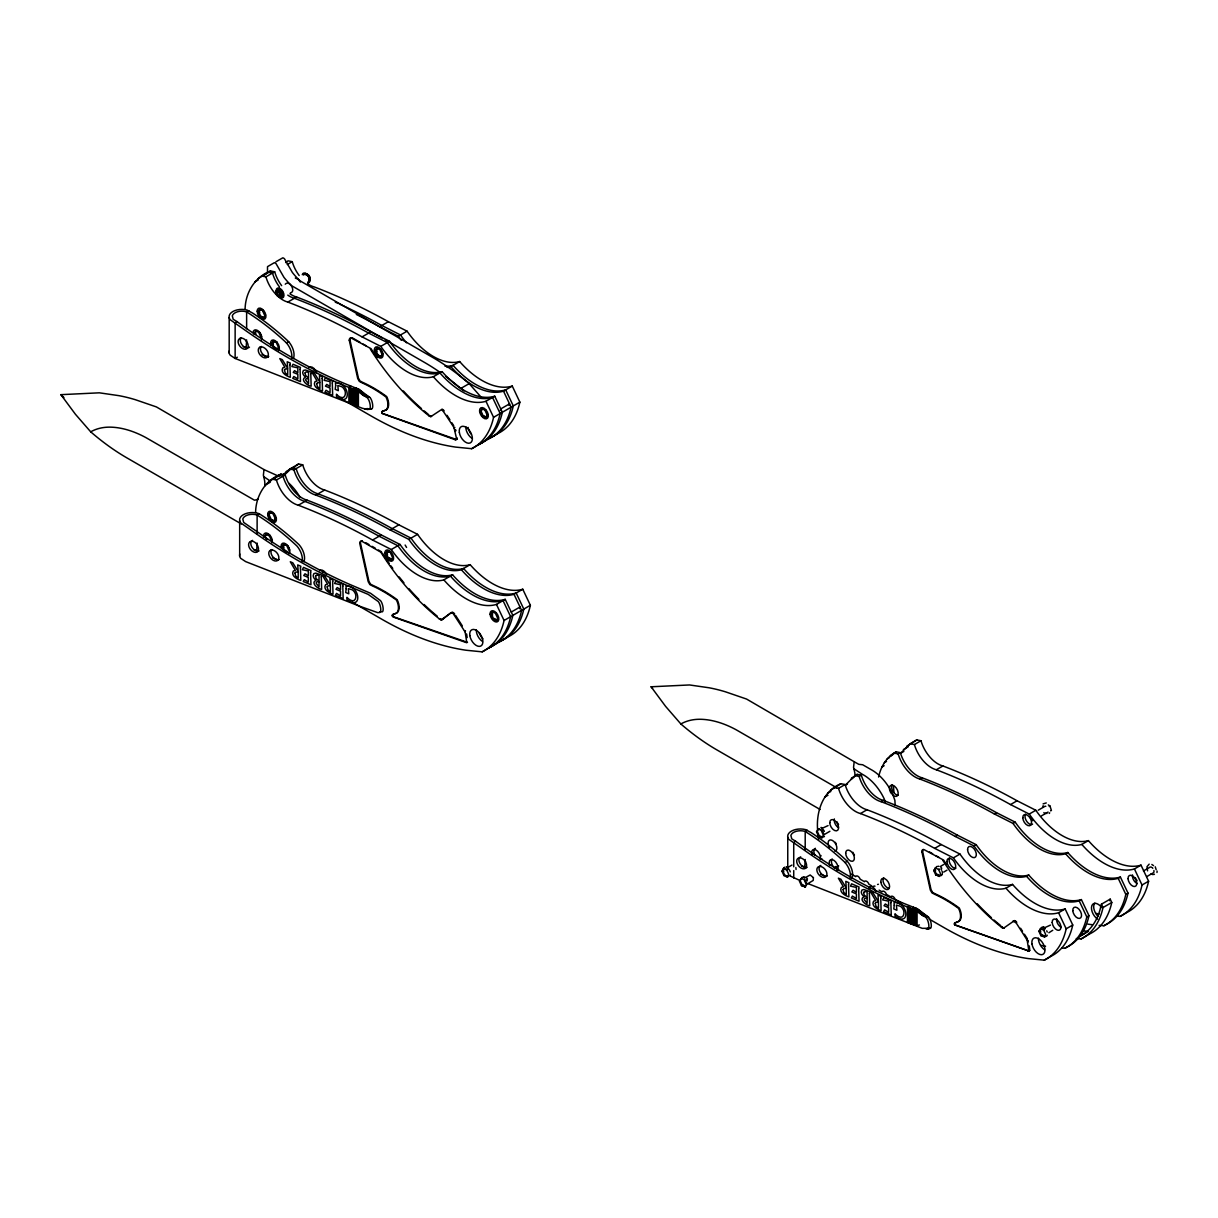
<?xml version="1.0" encoding="UTF-8"?>
<svg xmlns="http://www.w3.org/2000/svg" width="1218" height="1218" viewBox="0 0 1218 1218"><rect width="100%" height="100%" fill="white"/><g stroke="black" fill="none" stroke-linecap="round" stroke-linejoin="round"><path stroke-width="1.5" d="M353.387 404.696L353.387 389.258L355.214 387.826L358.96 389.318L370.257 397.829A6.044 1.964 75.9 0 1 372.586 404.193A6.044 1.964 75.9 0 1 371.81 408.715L367.592 409.446L362.248 408.243L235.135 358.457L230.187 355.169A12.743 7.354 0 0 1 229.304 350.845M354.21 404.833L354.21 389.516L356.037 388.085M354.986 404.985L355.001 389.76L356.828 388.344M356.448 405.396L356.448 390.384L358.275 388.968M357.133 405.655L357.133 390.734L358.96 389.318M357.757 405.822L357.772 391.145L359.965 390.202L357.133 390.734L343.217 385.162A450.675 295.73 52.1 0 1 244.711 329.926L230.187 319.725A12.743 7.354 0 0 1 232.821 311.549A12.743 7.354 0 0 1 246.995 310.027L252.674 313.117A216.682 125.104 60 0 1 286.869 339.959L288.666 341.664A13.855 7.993 60 0 1 293.355 358.655M911.962 924.279L911.977 908.841L913.789 907.41L917.55 908.902L928.832 917.413A6.044 1.964 75.9 0 1 931.161 923.777A6.044 1.964 75.9 0 1 930.385 928.283L922.209 928.329L808.234 883.705M912.784 924.416L912.784 909.085L914.611 907.669M913.576 924.569L913.576 909.344L915.403 907.928M915.038 924.98L915.038 909.968L916.865 908.552M915.708 925.223L915.723 910.318L917.55 908.902M916.347 925.406L916.347 910.729L918.555 909.785L915.723 910.318L901.792 904.73A450.675 295.73 52.1 0 1 803.286 849.494L788.762 839.309A12.743 7.354 0 0 1 791.411 831.133A12.743 7.354 0 0 1 805.57 829.61L811.264 832.701A216.682 125.104 60 0 1 845.444 859.543L847.256 861.248A13.855 7.993 60 0 1 851.945 878.224M350.525 338.025A3.958 2.284 60 0 0 349.977 339.913L358.427 378.159L360.056 381.006L362.736 382.391A137.558 79.429 60 0 1 386.7 396.566A12.896 7.445 60 0 1 386.7 409.613L381.995 411.593L382.163 413.481L455.304 439.774L456.506 438.419L453.994 427.625C452.35 424.808 440.566 407.193 442.119 409.796M455.304 439.774L456.994 439.211L457.222 438.008L456.506 438.419M923.137 849.509A3.958 2.284 60 0 0 922.589 851.397L931.039 889.642L932.668 892.49L935.348 893.875A137.558 79.429 60 0 1 959.312 908.049A12.896 7.445 60 0 1 959.312 921.097L954.607 923.077L954.775 924.949L1028.905 951.091L1027.155 940.098L1016.04 922.696L1012.934 921.204L1015.142 920.701L1014.427 921.112M1027.916 951.243L1029.789 950.375L1029.286 945.914M1157.1 871.083L1156.978 872.484M245.092 309.326C245.305 292.868 254.745 276.912 270.533 270.975L274.689 271.797A25.883 14.936 60 0 0 281.632 285.651M255.597 512.474C255.795 496.015 265.235 480.059 281.023 474.106L285.195 474.944A25.883 14.936 60 0 0 307.119 500.156A701.02 404.726 60 0 1 381.325 534.976L400.052 544.461A61.905 35.733 60 0 0 452.609 574.805A70.781 40.864 60 0 0 505.226 599.347L512.839 615.41A104.626 60.398 60 0 1 500.735 639.587L498.497 641.719A104.626 60.398 60 0 1 490.915 646.773M796.054 869.485L795.872 867.52M241.362 523.953L126.839 457.846A210.836 121.724 60 0 1 90.695 431.827L75.394 414.227L60.9 394.662L99.358 392.82L118.77 395.637A251.106 144.972 60 0 1 135.305 399.687L156.391 406.919L264.017 469.6L263.377 475.203L264.58 480.425A30.998 17.905 60 0 1 264.839 485.982M820.095 809.483L717.021 749.984A210.836 121.724 60 0 1 680.862 723.964L665.576 706.349L651.082 686.785L689.54 684.958L708.952 687.759A251.106 144.972 60 0 1 725.486 691.824L746.573 699.056L854.199 761.737L853.544 767.34L854.762 772.562A30.998 17.905 60 0 1 855.021 775.394M500.354 410.542L500.75 408.913L509.52 403.858L509.124 405.487M519.614 608.619L520.01 607.006L511.24 612.06M1076.316 938.545L1081.082 938.911L1089.851 933.841A104.626 60.398 60 0 0 1097.448 928.786L1099.687 926.654A104.626 60.398 60 0 0 1111.775 902.477L1110.192 899.128L1101.422 904.198L1100.128 909.42A101.718 58.723 60 0 1 1089.257 929.38L1087.065 931.45A102.084 58.936 60 0 1 1079.65 936.383M1109.796 900.757L1110.192 899.128M878.589 777.023C880.781 766.746 886.567 756.698 896.204 751.811L900.361 752.648A25.883 14.936 60 0 0 922.285 777.86A701.02 404.726 60 0 1 996.507 812.665L1015.218 822.165A61.905 35.733 60 0 0 1067.79 852.509A70.781 40.864 60 0 0 1120.393 877.051L1128.005 893.114A104.626 60.398 60 0 1 1115.916 917.291L1113.663 919.423A104.626 60.398 60 0 1 1106.081 924.477L1103.889 925.741L1099.123 925.391M285.256 284.205C289.26 279.287 296.537 291.772 290.356 292.914M260.134 309.083L258.718 311.838L260.682 316.162L264.062 317.746L263.286 318.202L259.906 316.604L257.942 312.28L260.134 309.083L263.514 310.666L259.358 309.539M256.267 330.717L254.075 333.899L256.267 330.717L257.835 331.448M263.286 318.202L265.478 315.005M272.923 346.917L271.614 344.024L273.03 341.284L277.186 342.425L273.03 341.284M271.614 344.024L273.806 340.842M276.958 349.947L278.374 347.206L276.41 342.867M273.791 521.35L275.968 518.152L273.791 521.35L270.411 519.751L268.447 515.427L269.863 512.671L272.208 512.976M268.447 515.427L270.624 512.23M272.101 539.772L271.34 540.229L269.376 535.89L265.996 534.306L264.58 537.047L266.757 533.865L268.341 534.595M377.397 347.846L375.981 350.601L377.945 354.925L381.325 356.524L380.564 356.965L377.184 355.382L375.205 351.043L376.621 348.302L378.965 348.592M283.429 550.064L282.119 547.171L283.535 544.431L285.88 544.72M282.119 547.171L284.296 543.989M380.564 356.965L382.741 353.768M387.887 550.993L386.471 553.748L388.451 558.072L391.831 559.656L391.054 560.113L387.674 558.514L385.71 554.19L387.126 551.449L389.471 551.739M391.054 560.113L393.247 556.915M482.526 408.563L481.11 411.319L483.074 415.642L486.454 417.226L485.678 417.683L482.298 416.084L480.334 411.76L481.749 409.004L484.094 409.309M485.678 417.683L487.87 414.485M496.183 620.815L498.36 617.633L496.183 620.815L492.803 619.231L490.839 614.907L492.255 612.152L494.599 612.456M490.839 614.907L493.016 611.71M784.148 868.008L782.732 870.763L784.696 875.087L788.076 876.671L787.315 877.127L783.935 875.544L781.971 871.205L783.387 868.464L785.732 868.754M787.315 877.127L788.731 874.372L786.767 870.048L783.387 868.464M818.709 828.666L817.293 831.422L819.257 835.746L822.637 837.329L821.876 837.771L818.496 836.187L816.532 831.864L817.948 829.108L820.293 829.412M799.51 881.33L801.688 878.132L799.51 881.33L801.474 885.669L805.616 886.811L802.236 885.212L800.272 880.888M821.876 837.771L824.053 834.589L822.089 830.25L817.948 829.108M804.854 887.252L807.032 884.055L805.068 879.731L800.926 878.589M933.795 870.626L935.972 867.429L933.795 870.626L935.759 874.95L939.915 876.092L936.535 874.509L934.571 870.185M939.139 876.534L940.555 873.793L938.591 869.469L935.211 867.871M1038.924 931.344L1041.101 928.146L1038.924 931.344L1040.888 935.668L1045.029 936.809L1041.649 935.226L1039.685 930.887M1044.268 937.251L1045.683 934.51L1043.719 930.171L1040.339 928.588M381.676 412.476L382.696 411.197M392.485 614.74L393.262 617.054L466.799 642.769L465.154 632.005L452.898 613.156L450.827 612.882L442.134 619.749L439.287 618.835A173.611 100.226 60 0 1 380.823 552.196L361.99 541.325A3.958 2.284 60 0 0 359.767 543.456L368.217 581.717L369.846 584.564L372.525 585.949A137.558 79.429 60 0 1 396.489 600.109A12.896 7.445 60 0 1 396.489 613.172L392.485 614.74L397.19 612.761A12.896 7.445 60 0 0 397.19 599.713A137.558 79.429 60 0 0 373.226 585.538L370.546 584.153L368.917 581.306L360.467 543.061A3.958 2.284 60 0 1 362.37 540.838M392.181 615.623L393.186 614.344M954.288 923.96L955.308 922.665M928.938 918.905L943.402 927.263A343.522 198.336 60 0 0 1028.251 958.581L1044.252 960.165L1050.83 956.374A104.626 60.398 60 0 0 1058.427 951.319L1060.665 949.187A104.626 60.398 60 0 0 1072.754 925.01L1065.156 908.948A70.781 40.864 60 0 1 1012.539 884.405A61.905 35.733 60 0 1 959.967 854.062L941.255 844.561A701.02 404.726 60 0 0 867.033 809.757A25.883 14.936 60 0 1 845.109 784.544L840.953 783.707C822.911 790.847 816.197 811.492 817.567 829.443M1052.748 930.278L1048.85 932.775M283.246 476.131L291.985 467.788L296.157 468.61A25.883 14.936 60 0 0 318.081 493.823A701.02 404.726 60 0 1 392.287 528.642L411.014 538.128A61.905 35.733 60 0 0 463.571 568.471A70.781 40.864 60 0 0 516.188 593.014L523.801 609.076A104.626 60.398 60 0 1 511.697 633.253L509.459 635.385A104.626 60.398 60 0 1 501.877 640.44M1116.936 916.134L1120.103 916.378L1126.68 912.571A104.626 60.398 60 0 0 1134.278 907.517L1136.516 905.385A104.626 60.398 60 0 0 1148.604 881.223L1141.007 865.145A70.781 40.864 60 0 1 1088.39 840.618A61.905 35.733 60 0 1 1035.818 810.259L1017.106 800.774A701.02 404.726 60 0 0 942.899 765.97A25.883 14.936 60 0 1 920.975 740.742L916.804 739.92L910.227 743.711L900.559 753.318L903.847 751.43M352.352 602.225L381.295 618.927A343.522 198.336 60 0 0 466.129 650.245L482.145 651.843L508.454 636.649A104.626 60.398 60 0 0 516.036 631.594L518.274 629.462A104.626 60.398 60 0 0 530.378 605.285L522.766 589.223A70.781 40.864 60 0 1 470.148 564.68A61.905 35.733 60 0 1 417.576 534.337L398.865 524.836A701.02 404.726 60 0 0 324.658 490.032A25.883 14.936 60 0 1 302.734 464.819L298.562 463.982L289.793 469.052L282.941 474.883L285.134 473.619M1061.685 948.03L1064.867 948.274L1067.059 947.01A104.626 60.398 60 0 0 1074.641 941.956L1076.895 939.824A104.626 60.398 60 0 0 1088.983 915.647L1081.371 899.584A70.781 40.864 60 0 1 1028.753 875.042A61.905 35.733 60 0 1 976.197 844.683L957.485 835.198A701.02 404.726 60 0 0 883.263 800.393A25.883 14.936 60 0 1 861.339 775.166L857.168 774.344L854.975 775.607L845.307 785.214L847.5 783.95M851.397 779.109L857.168 774.344M890.419 756.576L896.204 751.811M829.884 831.285L824.814 834.239M441.068 619.932L451.528 612.471L453.598 612.745L454.634 613.963L453.933 614.374M355.214 387.826L345.044 383.731A450.675 295.73 52.1 0 1 246.538 328.495L236.962 321.582L235.135 323.014L235.135 358.457L237.327 357.194M350.723 386.045L348.896 387.461L348.896 402.96M355.001 387.781L353.174 389.197L353.174 404.665M357.574 388.618L355.747 390.049L355.747 405.152M913.789 907.41L903.619 903.314A450.675 295.73 52.1 0 1 805.113 848.078L795.552 841.166L793.725 842.597L793.725 866.835M909.298 905.613L907.471 907.045L907.471 922.544M913.576 907.364L911.749 908.78L911.749 924.249M916.164 908.202L914.337 909.633L914.337 924.736M264.717 274.857L268.341 272.238L272.497 273.06A25.883 14.936 60 0 0 279.44 286.915M270.533 270.975L258.14 278.648M285.651 262.586L288.072 260.835L292.229 261.672A25.883 14.936 60 0 0 299.171 275.527M275.207 478.004L278.831 475.385L283.002 476.208A25.883 14.936 60 0 0 304.926 501.42A701.02 404.726 60 0 1 379.133 536.24L397.86 545.725A61.905 35.733 60 0 0 450.416 576.068A70.781 40.864 60 0 0 503.034 600.611L510.646 616.673A104.626 60.398 60 0 1 498.543 640.851L496.305 642.982A104.626 60.398 60 0 1 488.722 648.037M281.023 474.106L268.63 481.795M296.157 465.733L298.562 463.982M840.953 783.707L830.752 790.132M916.804 739.92L906.603 746.345M239.885 338.497L239.002 339.106A6.151 4.035 52.1 0 0 239.322 345.394L240.296 346.688A6.318 4.141 52.1 0 0 246.417 349.003L247.3 348.394A6.151 4.035 52.1 0 0 246.995 342.106L246.021 340.812M248.609 347.739L249.492 347.13M250.39 541.645L249.507 542.238A6.151 4.035 52.1 0 0 249.812 548.542L250.786 549.836A6.318 4.141 52.1 0 0 256.907 552.15L257.79 551.541M252.583 540.381L251.7 540.975A6.151 4.035 52.1 0 0 252.004 547.263L252.979 548.572A6.318 4.141 52.1 0 0 259.099 550.886M800.668 856.817L799.784 857.411A6.151 4.035 52.1 0 0 800.089 863.699L801.063 865.008A6.318 4.141 52.1 0 0 807.184 867.323M805.874 867.977L804.991 868.586A6.318 4.141 52.1 0 1 798.871 866.272L797.897 864.963A6.151 4.035 52.1 0 1 797.592 858.675L798.475 858.081A6.318 4.141 52.1 0 1 804.596 860.395L805.57 861.689M820.81 865.435L819.942 866.028A6.151 4.035 52.1 0 0 820.247 872.316L821.221 873.626A6.318 4.141 52.1 0 0 827.342 875.94M275.923 261.779L282.774 257.835A3.73 2.147 60 0 1 284.479 258.81L292.396 272.527A51.689 29.841 60 0 0 299.933 280.779L433.014 357.62A210.836 121.724 60 0 1 469.174 383.624L481.232 397.312M254.897 281.86L258.186 279.973M261.763 276.029L265.92 276.851L274.689 271.797M287.296 264.519L292.229 261.672M248.822 310.651L246.219 311.747A9.729 5.618 0 0 0 232.303 315.873L233.186 319.283L236.962 321.582M257.942 312.28L258.718 311.838M259.906 316.604L260.682 316.162M262.372 316.954L261.596 317.411L262.494 317.015M265.92 276.851A25.883 14.936 60 0 0 287.844 302.079L296.613 297.009A701.02 404.726 60 0 1 370.835 331.829L389.547 341.314A61.905 35.733 60 0 0 442.119 371.657A70.781 40.864 60 0 0 494.736 396.2L502.334 412.263A104.626 60.398 60 0 1 490.245 436.44L488.007 438.571A104.626 60.398 60 0 1 480.41 443.626M255.491 331.159L259.647 332.301L260.957 335.194M261.611 336.625L260.835 337.082L258.871 332.742M275.268 349.155L276.044 348.713M246.63 328.708L246.63 311.93A216.682 125.104 60 0 1 284.677 341.223L286.474 342.928L288.666 341.664M381.995 411.593L385.984 410.024A12.896 7.445 60 0 0 385.984 396.977A137.558 79.429 60 0 0 362.035 382.802L359.34 381.417L357.727 378.57L349.277 340.309L349.977 339.913M287.844 302.079A701.02 404.726 60 0 1 362.066 336.884L370.835 331.829M356.311 314.442A701.02 404.726 60 0 1 379.605 326.759L388.375 321.704L407.086 331.189A61.905 35.733 60 0 0 459.658 361.533A70.781 40.864 60 0 0 512.276 386.076L519.873 402.138A104.626 60.398 60 0 1 507.784 426.315L505.531 428.447A104.626 60.398 60 0 1 497.949 433.501L471.64 448.696L455.639 447.097A343.522 198.336 60 0 1 370.79 415.78L341.862 399.078M313.787 369.876L314.564 369.435M349.277 340.309A3.958 2.284 60 0 1 351.5 338.178L371.033 348.652A173.611 100.226 60 0 0 374.383 353.859M362.066 336.884L380.777 346.369L389.547 341.314M379.605 326.759L398.316 336.244L407.086 331.189M375.205 351.043L375.981 350.601M376.621 348.302L380.777 349.444M377.184 355.382L377.945 354.925M378.874 356.174L379.757 355.778M380.777 346.369A61.905 35.733 60 0 0 433.349 376.727L442.119 371.657M446.976 367.364A61.905 35.733 60 0 0 450.888 366.603L459.658 361.533M381.752 412.735L382.361 411.821M381.995 413.252L456.004 439.363M286.169 471.671L294.939 466.616M265.402 485.008L270.335 482.161M272.253 479.176L276.425 479.999L285.195 474.944M289.793 469.052L293.964 469.874L302.734 464.819M445.818 376.484A210.836 121.724 60 0 1 460.754 388.481L469.174 383.624M370.333 349.048A173.611 100.226 60 0 0 428.797 415.688L429.497 415.277M303.861 561.803A13.855 7.993 60 0 0 299.171 544.811L297.359 543.106A216.682 125.104 60 0 0 263.179 516.265L259.312 513.798L256.709 514.894A9.729 5.618 0 0 0 242.793 519.02L243.676 522.431L257.028 531.642A450.675 295.73 52.1 0 0 355.534 586.878L370.561 593.273L380.534 600.657A6.166 2.01 75.9 0 1 382.985 607.036A6.166 2.01 75.9 0 1 382.3 611.847L379.94 611.74M429.543 416.343L431.507 416.419L428.797 415.688M443.428 411.227L444.144 410.816L443.108 409.598M269.863 512.671L274.004 513.813M270.411 519.751L274.552 520.893M272.101 520.543L272.862 520.101L272.208 520.604M276.425 479.999A25.883 14.936 60 0 0 298.349 505.226L307.119 500.156M293.964 469.874A25.883 14.936 60 0 0 315.888 495.102L324.658 490.032M433.349 376.727A70.781 40.864 60 0 0 485.967 401.27L494.736 396.2M450.888 366.603A70.781 40.864 60 0 0 503.506 391.145L512.276 386.076M480.334 411.76L481.11 411.319M453.994 427.625L454.847 427.457L454.284 428.112M481.749 409.004L485.906 410.146M269.376 535.89L270.137 535.448M454.984 429.634L456.019 430.259L455.441 431.279M482.298 416.084L483.074 415.642M483.988 416.876L484.764 416.434M484.109 416.937L484.886 416.495M471.64 448.696A104.626 60.398 60 0 0 479.237 443.626L481.475 441.51A104.626 60.398 60 0 0 493.564 417.332L519.873 402.138M456.293 439.622L457.1 439.074M283.535 544.431L287.676 545.573L288.986 548.465M289.64 549.897L288.879 550.353L286.915 546.014M285.88 552.363L286.656 551.906M298.349 505.226A701.02 404.726 60 0 1 372.556 540.031L381.325 534.976M315.888 495.102A701.02 404.726 60 0 1 390.095 529.906L398.865 524.836M325.054 572.582L322.481 572.171M380.823 552.196L381.523 551.8L378.387 549.973M372.556 540.031L391.282 549.516L400.052 544.461M390.095 529.906L408.822 539.391L417.576 534.337M385.71 554.19L386.471 553.748M387.126 551.449L391.282 552.576M387.674 558.514L388.451 558.072M389.364 559.321L390.247 558.925M391.282 549.516A61.905 35.733 60 0 0 443.839 579.875L452.609 574.805M408.822 539.391A61.905 35.733 60 0 0 461.378 569.75L470.148 564.68M392.242 615.882L392.851 614.968M392.485 616.399L467.499 642.358M439.287 618.835L440.231 618.668L439.531 619.079M451.741 612.608L452.731 612.258M440.551 619.779L442.834 619.338M443.839 579.875A70.781 40.864 60 0 0 496.457 604.417L505.226 599.347M461.378 569.75A70.781 40.864 60 0 0 513.996 594.277L522.766 589.223M464.5 630.772L465.474 630.848L465.154 632.005M492.255 612.152L496.396 613.293M465.931 634.426L466.631 634.015L467.179 637.593M492.803 619.231L496.944 620.373M494.493 620.023L495.254 619.581M494.599 620.084L495.376 619.642M482.145 651.843A104.626 60.398 60 0 0 489.727 646.773L491.965 644.642A104.626 60.398 60 0 0 504.069 620.48L530.378 605.285M851.367 778.241L853.559 776.977M890.388 755.708L892.581 754.444M827.524 793.344L830.813 791.441M887.146 758.921L889.338 757.657M903.375 749.557L908.308 746.71M834.376 787.513L838.532 788.335L845.109 784.544M854.975 775.607L859.147 776.445L861.339 775.166M894.012 753.089L898.168 753.912L900.361 752.648M910.227 743.711L914.398 744.548L920.975 740.742M824.693 797.12L827.981 795.217M884.329 762.681L886.521 761.417M881.954 766.99L884.146 765.726M807.397 830.234L804.793 831.331A9.729 5.618 0 0 0 790.878 835.457L791.761 838.852L795.552 841.166M821.602 828.56L828.057 825.621M816.532 831.864L817.293 831.422M818.496 836.187L819.257 835.746M838.532 788.335A25.883 14.936 60 0 0 860.456 813.548L867.033 809.757M859.147 776.445A25.883 14.936 60 0 0 881.071 801.657L883.263 800.393M898.168 753.912A25.883 14.936 60 0 0 920.092 779.124L922.285 777.86M914.398 744.548A25.883 14.936 60 0 0 936.322 769.761L942.899 765.97M787.041 867.901L791.959 865.069M781.971 871.205L782.732 870.763M786.767 870.048L787.528 869.606M783.935 875.544L784.696 875.087M785.625 876.336L786.508 875.94M804.58 878.026L810.153 874.981L813.411 877.645M801.474 885.669L802.236 885.212M807.793 883.705L813.228 880.416L813.396 877.599M803.164 886.46L804.047 886.065M805.205 850.164L805.205 831.498A216.682 125.104 60 0 1 843.252 860.806L845.064 862.511L847.256 861.248M835 868.343L838.182 866.5A3.41 1.964 60 0 1 838.7 865.952M954.607 923.077L958.596 921.508A12.896 7.445 60 0 0 958.596 908.445A137.558 79.429 60 0 0 934.648 894.286L931.968 892.885L930.339 890.053L921.889 851.793L922.589 851.397M860.456 813.548A701.02 404.726 60 0 1 934.678 848.367L941.255 844.561M881.071 801.657A701.02 404.726 60 0 1 955.293 836.462L957.485 835.198M920.092 779.124A701.02 404.726 60 0 1 994.314 813.944L996.507 812.665M936.322 769.761A701.02 404.726 60 0 1 1010.529 804.565L1017.106 800.774M921.889 851.793A3.958 2.284 60 0 1 924.112 849.662L943.645 860.121A173.611 100.226 60 0 0 946.142 864.034M1043.08 803.88L1046.262 802.936M934.678 848.367L953.389 857.853L959.967 854.062M955.293 836.462L974.004 845.962L976.197 844.683M994.314 813.944L1013.026 823.429L1015.218 822.165M1010.529 804.565L1029.24 814.066L1035.818 810.259M940.509 866.379L943.783 864.475M1038.223 810.214L1044.77 806.423A3.258 1.888 60 0 1 1045.805 806.316M938.591 869.469L939.367 869.013M1049.231 806.483L1049.992 806.042L1051.408 810.427L1050.647 810.868M935.759 874.95L936.535 874.509M943.722 872.058L946.995 870.17M937.449 875.742L938.332 875.361M1041.527 815.847L1048.089 812.056M953.389 857.853A61.905 35.733 60 0 0 1005.961 888.196L1012.539 884.405M974.004 845.962A61.905 35.733 60 0 0 1026.561 876.305L1028.753 875.042M1013.026 823.429A61.905 35.733 60 0 0 1065.598 853.772L1067.79 852.509M1029.24 814.066A61.905 35.733 60 0 0 1081.812 844.409L1088.39 840.618M954.364 924.218L954.973 923.305M954.607 924.721L1028.616 950.847M942.945 860.532A173.611 100.226 60 0 0 1001.409 927.157L1002.11 926.761M1001.409 927.157L1002.856 927.416M1002.414 927.979L1004.119 927.903L1002.155 927.811M1002.932 928.207L1003.876 927.872M1016.04 922.696L1016.756 922.3L1015.721 921.082M1005.961 888.196A70.781 40.864 60 0 0 1058.579 912.739L1065.156 908.948M1026.561 876.305A70.781 40.864 60 0 0 1079.178 900.848L1081.371 899.584M1065.598 853.772A70.781 40.864 60 0 0 1118.2 878.315L1120.393 877.051M1081.812 844.409A70.781 40.864 60 0 0 1134.43 868.952L1141.007 865.145M1149.168 864.141L1146.991 866.714L1147.554 870.87M1043.993 928.04L1050.449 925.101M1143.443 870.961L1150.005 867.186A3.258 1.888 60 0 1 1151.634 867.307M1026.607 939.093L1027.322 938.697L1024.429 934.221M1043.719 930.171L1044.481 929.73L1042.684 928.877M1027.155 940.098L1028.296 940.707L1027.931 942.153M1040.888 935.668L1041.649 935.226M1042.578 936.459L1043.461 936.079M1146.762 876.595L1153.324 872.804A3.258 1.888 60 0 0 1153.888 870.55M1044.252 960.165A104.626 60.398 60 0 0 1051.85 955.11L1054.088 952.978A104.626 60.398 60 0 0 1066.176 928.801L1072.754 925.01M1064.867 948.274A104.626 60.398 60 0 0 1072.449 943.219L1074.702 941.088A104.626 60.398 60 0 0 1086.791 916.91L1088.983 915.647M1081.082 938.911A104.626 60.398 60 0 0 1088.679 933.856L1090.917 931.724A104.626 60.398 60 0 0 1103.006 907.547L1111.775 902.477M1103.889 925.741A104.626 60.398 60 0 0 1111.471 920.686L1113.724 918.555A104.626 60.398 60 0 0 1125.813 894.377L1128.005 893.114M1120.103 916.378A104.626 60.398 60 0 0 1127.701 911.323L1129.939 909.191A104.626 60.398 60 0 0 1142.027 885.014L1148.604 881.223M1028.905 951.091L1029.712 950.558M1081.112 935.546L1088.42 931.328L1082.985 930.917M877.569 884.481L878.406 884.268M1014.564 920.534L1003.419 928.299M357.133 390.734L359.203 392.166L361.639 391.557M359.203 392.166L360.574 393.307L363.01 392.698M360.574 393.307L361.929 394.373L364.365 393.764M361.929 394.373L363.268 395.363L365.704 394.754M363.268 395.363L364.593 396.276L367.029 395.667M364.593 396.276L368.354 396.489M365.918 397.098L369.663 397.251M364.974 409.126L367.41 408.517M366.298 409.355L371.81 408.715M367.592 409.446L370.028 408.837M915.723 910.318L917.793 911.749L920.229 911.14M917.793 911.749L919.148 912.891L921.584 912.282M919.148 912.891L920.504 913.957L922.94 913.348M920.504 913.957L921.843 914.946L924.279 914.337M921.843 914.946L923.183 915.845L925.619 915.236M923.183 915.845L926.944 916.073M924.508 916.682L928.253 916.819M919.407 924.964L916.971 925.573L916.971 911.14L919.407 910.531L916.347 910.729M926.167 929.03L930.385 928.283M927.431 928.984L929.867 928.375M368.856 409.4L369.374 409.324A6.044 1.964 75.9 0 0 370.15 404.802A6.044 1.964 75.9 0 0 367.821 398.438L367.242 397.86M357.772 391.145L360.832 390.948L358.397 391.572L358.397 406.005M927.309 928.329L928.603 928.42M295.289 278.054L298.243 279.287L300.313 282.089M1087.872 924.158L1092.424 924.721M430.563 416.8L442.225 409.111M820.902 827.464L821.769 827.616M938.165 866.226L939.032 866.379M786.341 866.82L787.209 866.972M803.88 876.945L804.748 877.097M1043.293 926.944L1044.146 927.096M836.827 867.277L835.411 866.546M259.312 513.798L257.485 513.174A12.743 7.354 0 0 0 243.326 514.696A12.743 7.354 0 0 0 240.677 522.872L255.201 533.058A450.675 295.73 52.1 0 0 353.707 588.309L368.171 594.369L378.311 601.585A6.044 1.964 75.9 0 1 380.64 607.949A6.044 1.964 75.9 0 1 379.864 612.471L377.732 612.639L359.386 606.107L245.64 561.605L240.677 558.316A12.743 7.354 0 0 1 239.809 553.992M790.04 875.909L799.389 880.249M276.166 348.759L274.354 347.922L272.39 343.583M288.224 552.652L284.845 551.069L282.88 546.73M868.997 887.876L870.565 888.607M382.056 337.919L291.513 285.636A51.689 29.841 60 0 1 283.977 277.384L276.06 263.667A3.73 2.147 60 0 0 274.354 262.692L267.503 266.651L267.503 273.152M385.33 339.807L424.595 362.477A210.836 121.724 60 0 1 439.789 372.145M352.2 337.767L360.041 342.304M363.177 344.115L366.329 345.927M836.507 787.635L736.296 729.856A124.129 71.664 60 0 0 700.776 719.29A104.55 60.367 60 0 0 680.862 723.964M278.998 476.375L264.017 469.6M929.517 851.976L932.653 853.788M935.789 855.599L938.941 857.411M270.579 481.232L263.621 476.573M365.826 542.726L368.963 544.537M372.114 546.349L375.251 548.161M851.336 874.098L855.721 876.625A3.41 1.964 60 0 1 857.914 876.275A3.41 1.964 60 0 1 860.106 879.168L864.491 881.695A3.41 1.964 60 0 1 866.683 881.345A3.41 1.964 60 0 1 868.876 884.222L871.799 885.912M879.107 890.13L882.03 891.82A3.41 1.964 60 0 1 884.207 891.469A3.41 1.964 60 0 1 886.4 894.347L890.784 896.89A3.41 1.964 60 0 1 892.977 896.524A3.41 1.964 60 0 1 895.169 899.417L901.609 903.132M1151.847 864.475L1153.537 865.633M1048.302 804.885L1049.992 806.042M460.754 388.481L464.058 390.917M854.199 761.737L858.766 764.325L862.679 764.752L870.809 769.441A36.525 21.087 60 0 1 892.55 793.862L894.88 800.287L895.184 805.372M651.082 686.785L652.589 688.246M60.9 394.662L63.915 397.555M1043.887 812.604L1044.907 813.594M925.817 917.428L926.411 918.022A6.044 1.964 75.9 0 1 928.725 924.386A6.044 1.964 75.9 0 1 927.949 928.892M406.568 547.461L405.137 545.04M940.859 867.231L941.773 868.267M806.56 877.934L807.488 878.985M256.511 543.959L257.485 545.253M1020.593 928.253L1022.511 931.237M447.021 415.292L449.899 419.753M451.817 422.737L453.735 425.721M455.593 615.455L462.322 625.885M853.803 768.71L862.39 774.313A36.525 21.087 60 0 1 884.131 798.719L885.303 801.931M1134.43 868.952L1142.027 885.014M1118.2 878.315L1125.813 894.377M1101.422 904.198L1103.006 907.547M1079.178 900.848L1086.791 916.91M1058.579 912.739L1066.176 928.801M503.506 391.145L511.103 407.208A104.626 60.398 60 0 1 499.015 431.37L496.761 433.501A104.626 60.398 60 0 1 489.179 438.571M485.967 401.27L493.564 417.332M513.996 594.277L521.609 610.355A104.626 60.398 60 0 1 509.505 634.517L507.267 636.649A104.626 60.398 60 0 1 499.684 641.703M496.457 604.417L504.069 620.48M821.328 830.691L823.292 835.03M804.306 880.172L806.27 884.496M485.129 410.603L487.093 414.927M380.016 349.886L381.98 354.21M495.635 613.735L497.599 618.074M491.6 614.466L493.564 618.79M390.506 553.033L392.47 557.357M262.738 311.123L264.702 315.447M273.243 514.27L275.207 518.594M269.208 514.986L271.172 519.31M265.341 536.605L266.651 539.498M1155.227 866.79L1156.171 869.713M818.1 836.02L818.603 839.415M893.418 785.64L893.951 792.233M911.14 908.491L911.14 923.96M910.272 908.095L910.272 923.564M909.359 907.715L909.359 923.214M908.43 907.364L908.43 922.863M805.205 859.482L804.793 866.774A9.729 5.618 0 0 0 801.916 866.257M793.725 870.565L793.725 878.026M787.757 837.177L787.757 867.033M352.565 388.907L352.565 404.376M351.682 388.512L351.682 403.995M350.784 388.146L350.784 403.63M349.855 387.796L349.855 403.28M257.12 533.728L257.12 515.062A216.682 125.104 60 0 1 295.167 544.37L296.979 546.075A13.855 7.993 60 0 1 302.125 561.559M257.12 543.045L256.709 550.338A9.729 5.618 0 0 0 253.831 549.82M246.63 339.898L246.219 347.191A9.729 5.618 0 0 0 243.341 346.673M239.672 520.756L239.672 556.184M229.182 317.609L229.182 353.053M306.875 274.629A2.512 1.446 60 0 1 309.661 276.638A2.512 1.446 60 0 1 308.611 279.044M304.957 274.583A3.517 2.025 60 0 1 306.708 274.735M308.9 280.262A3.517 2.025 60 0 0 307.347 275.192A2.512 1.446 60 0 1 308.306 275.923M305.276 274.552A3.517 2.025 60 0 1 309.174 276.166A3.517 2.025 60 0 1 308.687 280.399M308.672 276.456A2.512 1.446 60 0 1 308.702 279.379M302.262 274.705A5.511 3.182 60 0 1 308.382 275.77A5.511 3.182 60 0 1 308.002 283.033M303.252 274.598A4.507 2.603 60 0 1 303.754 274.126M305.185 273.974A4.507 2.603 60 0 1 308.261 276.684M308.778 277.734A4.507 2.603 60 0 1 308.809 281.434M308.306 281.906A4.507 2.603 60 0 1 307.652 282.119M303.647 274.903A4.507 2.603 60 0 1 303.952 274.187M305.109 273.502A4.507 2.603 60 0 1 309.25 276.791A4.507 2.603 60 0 1 309.007 281.51M277.141 293.964A2.512 1.446 60 0 1 278.191 291.559A2.512 1.446 60 0 1 280.444 294.817A2.512 1.446 60 0 1 278.222 295.532M279.394 296.279A3.517 2.025 60 0 1 278.146 295.198M276.973 292.792A3.517 2.025 60 0 1 278.496 290.219A3.517 2.025 60 0 1 281.617 293.462A3.517 2.025 60 0 1 280.627 296.598M276.928 294.847A3.517 2.025 60 0 1 277.795 290.63A3.517 2.025 60 0 1 281.145 295.472A3.517 2.025 60 0 1 277.445 295.593M277.339 294.634A5.511 3.182 60 0 1 278.709 287.996A5.511 3.182 60 0 1 283.961 295.593A5.511 3.182 60 0 1 278.161 295.807M277.004 292.213A4.507 2.603 60 0 1 279.485 289.047A4.507 2.603 60 0 1 283.246 294.482A4.507 2.603 60 0 1 280.094 296.705M279.272 296.111A4.507 2.603 60 0 1 278.496 295.304M277.141 294.741A4.507 2.603 60 0 1 278.252 289.305A4.507 2.603 60 0 1 282.546 295.532A4.507 2.603 60 0 1 277.795 295.7M938.469 874.981A5.024 2.908 60 0 1 937.555 874.204M935.591 870.9A5.024 2.908 60 0 1 935.317 869.728M936.596 866.622A5.024 2.908 60 0 1 937.388 866.516M940.92 868.997A5.024 2.908 60 0 1 941.605 870.124M942.093 871.312A5.024 2.908 60 0 1 942.351 872.499M942.367 873.58A5.024 2.908 60 0 1 942.153 874.494M941.712 875.179A5.024 2.908 60 0 1 941.072 875.59M845.064 862.511A13.855 7.993 60 0 1 850.225 877.98M829.625 865.085A6.197 3.578 60 0 1 833.934 860.35A6.197 3.578 60 0 1 837.192 870.154M838.608 869.424A6.197 3.578 60 0 1 836.568 869.363M834.3 867.855A6.197 3.578 60 0 1 832.168 858.964M805.387 861.613A6.151 4.035 52.1 0 1 805.692 867.901M824.434 875.757A216.682 125.104 60 0 1 820.612 874.235M812.086 854.945A6.197 3.578 60 0 1 815.816 849.89A6.197 3.578 60 0 1 820.171 859.162M814.888 855.158A6.197 3.578 60 0 1 815.39 848.307M821.845 858.766A6.197 3.578 60 0 1 821.069 859.299M1061.243 927.385A6.197 3.578 60 0 1 1056.645 918.692M1044.526 949.751A9.302 5.374 60 0 1 1038.436 938.119M955.841 868.297A6.197 3.578 60 0 1 950.527 864.628A6.197 3.578 60 0 1 949.659 858.035M889.292 888.364A6.197 3.578 60 0 1 884.07 884.055A6.197 3.578 60 0 1 883.811 877.736M821.023 855.538A8.846 5.1 60 0 1 820.643 856.376M838.563 827.738A6.197 3.578 60 0 1 834.33 818.922M838.563 824.525A6.197 3.578 60 0 1 836.949 821.754M836.096 843.754A6.197 3.578 60 0 1 835.365 842.323M854.457 855.006A6.151 3.547 60 0 1 852.859 852.25M873.26 886.765A3.41 1.964 60 0 1 874.996 886.186M829.519 847.561A6.197 3.578 60 0 1 829.549 840.115A6.197 3.578 60 0 1 835.99 844.531A6.197 3.578 60 0 1 834.832 851.199M1000.77 925.68A173.611 100.226 60 0 1 994.086 920.062M991.437 917.702A173.611 100.226 60 0 1 977.201 903.756M891.606 793.892A6.197 3.578 60 0 1 891.287 785.184A6.197 3.578 60 0 1 898.123 792.4A6.197 3.578 60 0 1 892.672 795.019M898.184 795.171A6.197 3.578 60 0 1 892.901 791.304A6.197 3.578 60 0 1 892.2 784.788M1098.103 916.484A9.302 5.374 60 0 1 1094.799 903.147M1097.585 919.118A9.302 5.374 60 0 1 1091.83 905.735A9.302 5.374 60 0 1 1101.742 907.638M1032.757 820.688A6.197 3.578 60 0 1 1031.692 819.607M1030.763 818.298A6.197 3.578 60 0 1 1030.032 816.852M1032.575 824.19A6.197 3.578 60 0 1 1026.82 821.495A6.197 3.578 60 0 1 1025.51 814.248M1137.094 883.583A6.197 3.578 60 0 1 1132.496 874.905M1099.215 914.002A343.522 198.336 60 0 1 1095.926 913.393M1137.064 880.523A6.197 3.578 60 0 1 1135.359 877.813M1045.592 946.173A343.522 198.336 60 0 1 1040.674 945.29M804.169 885.684A5.024 2.908 60 0 1 803.271 884.907M801.672 877.736A5.024 2.908 60 0 1 803.987 877.432M806.636 879.7A5.024 2.908 60 0 1 807.306 880.827M1047.282 935.211A5.024 2.908 60 0 1 1045.409 936.414M1043.582 935.698A5.024 2.908 60 0 1 1042.684 934.922M1040.72 931.618A5.024 2.908 60 0 1 1040.446 930.43M1041.725 927.34A5.024 2.908 60 0 1 1043.4 927.446M1044.328 927.949A5.024 2.908 60 0 1 1045.242 928.725M1046.719 930.826A5.024 2.908 60 0 1 1047.206 932.029M869.743 887.024A5.024 2.908 60 0 1 870.383 886.613M872.058 886.719A5.024 2.908 60 0 1 872.986 887.237M873.9 887.998A5.024 2.908 60 0 1 875.864 891.302M822.85 829.245A5.024 2.908 60 0 1 824.342 831.361M824.449 836.416A5.024 2.908 60 0 1 823.81 836.827M1046.795 813.533A5.024 2.908 60 0 1 1045.881 812.969M1042.912 806.575A5.024 2.908 60 0 1 1043.187 805.692M1049.672 812.787A5.024 2.908 60 0 1 1049.2 813.426M1152.228 867.734A3.258 1.888 60 0 1 1152.791 868.312M1152.944 874.57A5.024 2.908 60 0 1 1151.101 873.732M1154.42 874.174A5.024 2.908 60 0 1 1153.75 874.524M783.768 871.479A5.024 2.908 60 0 1 783.494 870.307M784.133 867.612A5.024 2.908 60 0 1 784.773 867.201M786.447 867.307A5.024 2.908 60 0 1 787.376 867.825M788.29 868.586A5.024 2.908 60 0 1 790.254 871.89M790.33 875.072A5.024 2.908 60 0 1 789.888 875.757M259.738 312.554A5.024 2.908 60 0 1 259.48 311.382M335.285 302.155A701.02 404.726 60 0 1 338.376 303.541M339.913 304.256A701.02 404.726 60 0 1 381.797 325.495L400.509 334.98A61.905 35.733 60 0 0 406.462 342.76M401.224 340.233A61.905 35.733 60 0 1 398.316 336.244M491.372 437.292A104.626 60.398 60 0 0 498.954 432.238L501.207 430.106A104.626 60.398 60 0 0 513.296 405.929L505.698 389.867A70.781 40.864 60 0 1 453.081 365.339A61.905 35.733 60 0 1 445.012 366.222M296.613 297.009A25.883 14.936 60 0 1 289.975 293.858M287.783 295.121A25.883 14.936 60 0 0 294.421 298.273A701.02 404.726 60 0 1 368.643 333.093L387.354 342.578A61.905 35.733 60 0 0 439.926 372.921A70.781 40.864 60 0 0 492.544 397.464L500.141 413.526A104.626 60.398 60 0 1 488.053 437.704L485.815 439.835A104.626 60.398 60 0 1 478.217 444.89M471.914 438.267A9.302 5.374 60 0 1 465.824 426.635M470.894 433.867A9.302 5.374 60 0 1 468.123 427.411M309.007 367.531A6.197 3.578 60 0 1 316.573 372.601M428.157 414.196A173.611 100.226 60 0 1 424.138 410.877M421.474 408.578A173.611 100.226 60 0 1 403.325 390.932M376.956 357.711A173.611 100.226 60 0 1 375.235 355.138M268.767 356.356A6.318 4.141 52.1 0 1 262.631 354.042L261.657 352.733A6.151 4.035 52.1 0 1 261.352 346.445M247.498 347.983A6.318 4.141 52.1 0 1 242.489 345.425L241.514 344.115A6.151 4.035 52.1 0 1 241.194 337.828M286.474 342.928A13.855 7.993 60 0 1 291.635 358.412M271.035 345.501A6.197 3.578 60 0 1 275.359 340.781A6.197 3.578 60 0 1 278.602 350.571M239.885 338.299A6.318 4.141 52.1 0 1 246.021 340.614M268.386 357.133A216.682 125.104 60 0 1 262.022 354.651M253.085 332.56A6.197 3.578 60 0 1 258.932 331.57A6.197 3.578 60 0 1 261.063 340.446M388.375 321.704A701.02 404.726 60 0 0 314.153 286.885A25.883 14.936 60 0 1 307.515 283.733M255.871 334.189A5.024 2.908 60 0 1 255.613 333.001M273.411 344.313A5.024 2.908 60 0 1 273.152 343.126M377.001 351.317A5.024 2.908 60 0 1 376.743 350.145M288.879 483.211A36.525 21.087 60 0 1 300.039 497.264M258.155 499.015A30.998 17.905 60 0 1 254.44 500.187L146.114 437.719A124.129 71.664 60 0 0 110.594 427.153A104.55 60.367 60 0 0 90.695 431.827M319.497 570.679A6.197 3.578 60 0 1 326.439 574.287M482.419 641.414A9.302 5.374 60 0 1 476.314 629.782M437.308 616.247A173.611 100.226 60 0 1 424.077 604.493M418.901 599.393A173.611 100.226 60 0 1 408.837 588.553M403.965 582.843A173.611 100.226 60 0 1 399.2 576.936M392.759 568.41A173.611 100.226 60 0 1 390.963 565.913M389.197 563.401A173.611 100.226 60 0 1 382.361 553.109M482.922 638.78A9.302 5.374 60 0 1 479.161 632.751M495.498 619.262A5.024 2.908 60 0 1 494.599 618.485M492.62 615.181A5.024 2.908 60 0 1 492.361 613.994M283.901 547.461A5.024 2.908 60 0 1 283.642 546.273M390.384 558.544A5.024 2.908 60 0 1 389.471 557.768M387.507 554.464A5.024 2.908 60 0 1 387.233 553.292M279.257 559.504A6.318 4.141 52.1 0 1 273.137 557.189L272.162 555.88A6.151 4.035 52.1 0 1 271.842 549.592M281.525 548.648A6.197 3.578 60 0 1 285.849 543.913A6.197 3.578 60 0 1 289.108 553.718M250.39 541.447A6.318 4.141 52.1 0 1 256.511 543.761M257.303 545.177A6.151 4.035 52.1 0 1 257.607 551.465M276.349 559.321A216.682 125.104 60 0 1 272.527 557.798M263.636 537.062A6.197 3.578 60 0 1 268.31 533.788A6.197 3.578 60 0 1 272.086 542.726M335.681 385.619L335.209 389.349L338.315 390.674L337.828 385.497L341.725 386.669A5.039 3.304 52 0 1 344.192 389.273C346.551 392.226 345.41 399.534 340.461 397.205A8.374 5.496 52 0 1 337.416 395.18L336.472 394.206L336.472 396.657C352.687 408.076 349.201 381.219 335.483 383.015L335.681 385.619M346.186 588.766L345.699 592.496L348.805 593.821L348.318 588.644L352.23 589.816A5.039 3.304 52 0 1 354.697 592.42C357.057 595.374 355.915 602.682 350.951 600.352A8.374 5.496 52 0 1 347.906 598.312L346.963 597.353L346.963 599.804C363.192 611.223 359.706 584.351 345.973 586.147L346.186 588.766M894.271 905.202L893.784 908.933L896.89 910.257L896.402 905.081L900.315 906.253A5.039 3.304 52 0 1 902.782 908.856C905.141 911.81 904 919.118 899.036 916.789A8.374 5.496 52 0 1 895.991 914.748L895.047 913.774L895.047 916.24C911.277 927.659 907.791 900.787 894.058 902.584L894.271 905.202M300.085 369.252L300.45 381.63L292.746 378.341L293.827 376.514L297.831 378.935L297.831 374.337L293.233 372.388L294.543 370.653L297.831 372.784L297.831 367.851L291.878 366.557L293.036 364.258L300.45 367.425L300.085 369.252M310.59 572.399L310.955 584.777L303.252 581.488L304.317 579.646L308.321 582.082L308.321 577.484L303.739 575.52L305.033 573.785L308.321 575.931L308.321 570.998L302.368 569.704L303.541 567.405L310.955 570.572L310.59 572.399M332.301 383.015L332.666 395.393L324.962 392.105L326.043 390.262L330.048 392.698L330.048 388.1L325.45 386.136L326.759 384.401L330.048 386.548L330.048 381.615L324.095 380.32L325.252 378.022L332.666 381.188L332.301 383.015M342.791 586.147L343.156 598.54L335.468 595.252L336.533 593.41L340.538 595.846L340.538 591.248L335.955 589.284L337.249 587.548L340.538 589.695L340.538 584.762L334.585 583.452L335.742 581.153L343.156 584.32L342.791 586.147M858.675 888.82L859.04 901.213L851.336 897.925L852.402 896.083L856.406 898.519L856.406 893.921L851.824 891.957L853.118 890.221L856.406 892.368L856.406 887.435L850.453 886.125L851.626 883.826L859.04 886.993L858.675 888.82M890.876 902.584L891.241 914.977L883.552 911.688L884.618 909.846L888.622 912.282L888.622 907.684L884.04 905.72L885.334 903.984L888.622 906.131L888.622 901.198L882.669 899.889L883.826 897.59L891.241 900.757L890.876 902.584M289.945 364.761L290.31 377.291C286.58 376.118 280.17 372.617 282.789 367.866L284.845 367.227L279.79 358.594L282.317 359.675L287.692 368.43L287.204 361.761L290.31 363.086L289.945 364.761M300.45 567.908L300.8 580.438C297.085 579.266 290.66 575.764 293.294 571.014L295.335 570.374L290.295 561.742L292.807 562.823L298.197 571.577L297.71 564.908L300.8 566.233L300.45 567.908M322.161 378.524L322.526 391.054C318.796 389.882 312.371 386.38 315.005 381.63L317.061 380.99L312.006 372.358L314.533 373.439L319.908 382.193L319.421 375.525L322.526 376.849L322.161 378.524M332.651 581.671L333.016 594.201C329.286 593.029 322.877 589.527 325.495 584.762L327.551 584.138L322.511 575.505L325.023 576.586L330.398 585.34L329.911 578.672L333.016 579.996L332.651 581.671M848.535 884.344L848.885 896.874C845.17 895.702 838.745 892.185 841.379 887.435L843.419 886.811L838.38 878.178L840.907 879.259L846.282 888.013L845.794 881.345L848.885 882.669L848.535 884.344M880.751 898.108L881.101 910.638C877.371 909.45 870.961 905.948 873.58 901.198L875.635 900.574L870.596 891.941L873.108 893.007L878.482 901.777L877.995 895.108L881.101 896.433L880.751 898.108M310.788 373.743L311.153 386.197C307.53 385.923 299.735 379.635 305.535 377.123L304.302 375.981A4.156 2.725 52 0 1 302.734 372.343L303.373 370.47L305.276 369.967L311.153 371.992L310.788 373.743M321.293 576.89L321.643 589.345C318.035 589.07 310.225 582.783 316.025 580.27L314.807 579.129A4.156 2.725 52 0 1 313.239 575.49L313.863 573.602L315.767 573.115L321.643 575.14L321.293 576.89M869.378 893.327L869.728 905.781C866.12 905.507 858.309 899.204 864.11 896.707L862.892 895.565A4.156 2.725 52 0 1 861.324 891.926L861.948 890.038L863.851 889.551L869.728 891.576L869.378 893.327M305.079 372.952L305.642 375.54L308.535 377.854L308.535 372.266L305.901 371.977L305.079 372.952M315.569 576.099L316.132 578.687L319.04 581.001L319.04 575.414L316.391 575.124L315.569 576.099M863.653 892.535L864.217 895.123L867.125 897.438L867.125 891.85L864.491 891.546L863.653 892.535M284.464 369.952L285.225 372.906L287.692 374.794L287.692 369.054L285.423 368.887L284.464 369.952M294.954 573.099L295.715 576.053L298.197 577.941L298.197 572.201L295.928 572.018L294.954 573.099M316.665 383.716L317.426 386.669L319.908 388.557L319.908 382.817L317.639 382.635L316.665 383.716M327.17 586.863L327.931 589.816L330.398 591.704L330.398 585.965L328.129 585.782L327.17 586.863M843.039 889.536L843.8 892.49L846.282 894.377L846.282 888.638L844.013 888.455L843.039 889.536M875.255 903.299L876.016 906.253L878.482 908.141L878.482 902.401L876.214 902.218L875.255 903.299M260.043 347.115L259.16 347.724A6.151 4.035 52.1 0 0 259.464 354.012L260.439 355.306A6.318 4.141 52.1 0 0 266.575 357.62L267.458 357.011A6.151 4.035 52.1 0 0 267.138 350.723L266.163 349.429A6.318 4.141 52.1 0 0 260.043 347.115M270.533 550.262L269.65 550.856A6.151 4.035 52.1 0 0 269.97 557.144L270.944 558.453A6.318 4.141 52.1 0 0 277.065 560.767L277.948 560.158A6.151 4.035 52.1 0 0 277.643 553.87L276.669 552.576A6.318 4.141 52.1 0 0 270.533 550.262M818.618 866.698L817.75 867.292A6.151 4.035 52.1 0 0 818.054 873.58L819.029 874.889A6.318 4.141 52.1 0 0 825.149 877.204L826.032 876.595A6.151 4.035 52.1 0 0 825.728 870.307L824.753 868.997A6.318 4.141 52.1 0 0 818.618 866.698M820.947 836.538L820.186 836.979L821.069 836.599M308.535 378.935L307.286 378.6A2.649 1.736 52 0 0 305.672 380.153L308.535 383.7L308.535 378.935M319.04 582.067L317.791 581.747A2.649 1.736 52 0 0 316.178 583.3L319.04 586.848L319.04 582.067M867.125 898.503L865.876 898.184A2.649 1.736 52 0 0 864.262 899.721L867.125 903.284L867.125 898.503M276.197 293.203A2.512 1.446 60 0 0 278.876 296.507A2.512 1.446 60 0 0 278.846 292.944A2.512 1.446 60 0 0 276.197 293.203M1052.185 922.498A6.197 3.578 60 0 0 1059.005 930.308A6.197 3.578 60 0 0 1058.503 921.25A6.197 3.578 60 0 0 1052.185 922.498M829.793 822.683A6.197 3.578 60 0 0 836.37 830.859A6.197 3.578 60 0 0 836.37 822.089A6.197 3.578 60 0 0 829.793 822.683M1031.966 943.95A9.302 5.374 60 0 0 1042.73 954.455A9.302 5.374 60 0 0 1040.568 940.296A9.302 5.374 60 0 0 1031.966 943.95M880.903 882.395A6.197 3.578 60 0 0 888.059 889.46A6.197 3.578 60 0 0 886.689 880.051A6.197 3.578 60 0 0 880.903 882.395M946.949 861.552A6.197 3.578 60 0 0 953.648 869.576A6.197 3.578 60 0 0 953.405 860.669A6.197 3.578 60 0 0 946.949 861.552M845.688 853.209A6.151 3.547 60 0 0 852.235 861.293A6.151 3.547 60 0 0 852.204 852.585A6.151 3.547 60 0 0 845.688 853.209M1022.8 817.765A6.197 3.578 60 0 0 1029.499 825.774A6.197 3.578 60 0 0 1029.256 816.867A6.197 3.578 60 0 0 1022.8 817.765M1128.051 878.711A6.197 3.578 60 0 0 1134.871 886.506A6.197 3.578 60 0 0 1134.354 877.462A6.197 3.578 60 0 0 1128.051 878.711M967.564 849.662A6.197 3.578 60 0 0 974.248 857.67A6.197 3.578 60 0 0 974.019 848.763A6.197 3.578 60 0 0 967.564 849.662M1072.799 910.607A6.197 3.578 60 0 0 1079.62 918.402A6.197 3.578 60 0 0 1079.102 909.359A6.197 3.578 60 0 0 1072.799 910.607M479.572 411.029A6.197 3.578 60 0 0 486.393 418.825A6.197 3.578 60 0 0 485.875 409.781A6.197 3.578 60 0 0 479.572 411.029M257.181 311.199A6.197 3.578 60 0 0 263.758 319.375A6.197 3.578 60 0 0 263.758 310.605A6.197 3.578 60 0 0 257.181 311.199M459.353 432.466A9.302 5.374 60 0 0 470.118 442.987A9.302 5.374 60 0 0 467.956 428.812A9.302 5.374 60 0 0 459.353 432.466M374.337 350.084A6.197 3.578 60 0 0 381.021 358.092A6.197 3.578 60 0 0 380.792 349.185A6.197 3.578 60 0 0 374.337 350.084M490.078 614.176A6.197 3.578 60 0 0 496.898 621.972A6.197 3.578 60 0 0 496.381 612.928A6.197 3.578 60 0 0 490.078 614.176M267.671 514.346A6.197 3.578 60 0 0 274.248 522.522A6.197 3.578 60 0 0 274.248 513.752A6.197 3.578 60 0 0 267.671 514.346M469.844 635.613A9.302 5.374 60 0 0 480.608 646.134A9.302 5.374 60 0 0 478.446 631.959A9.302 5.374 60 0 0 469.844 635.613M384.827 553.231A6.197 3.578 60 0 0 391.526 561.239A6.197 3.578 60 0 0 391.298 552.333A6.197 3.578 60 0 0 384.827 553.231"/></g></svg>
